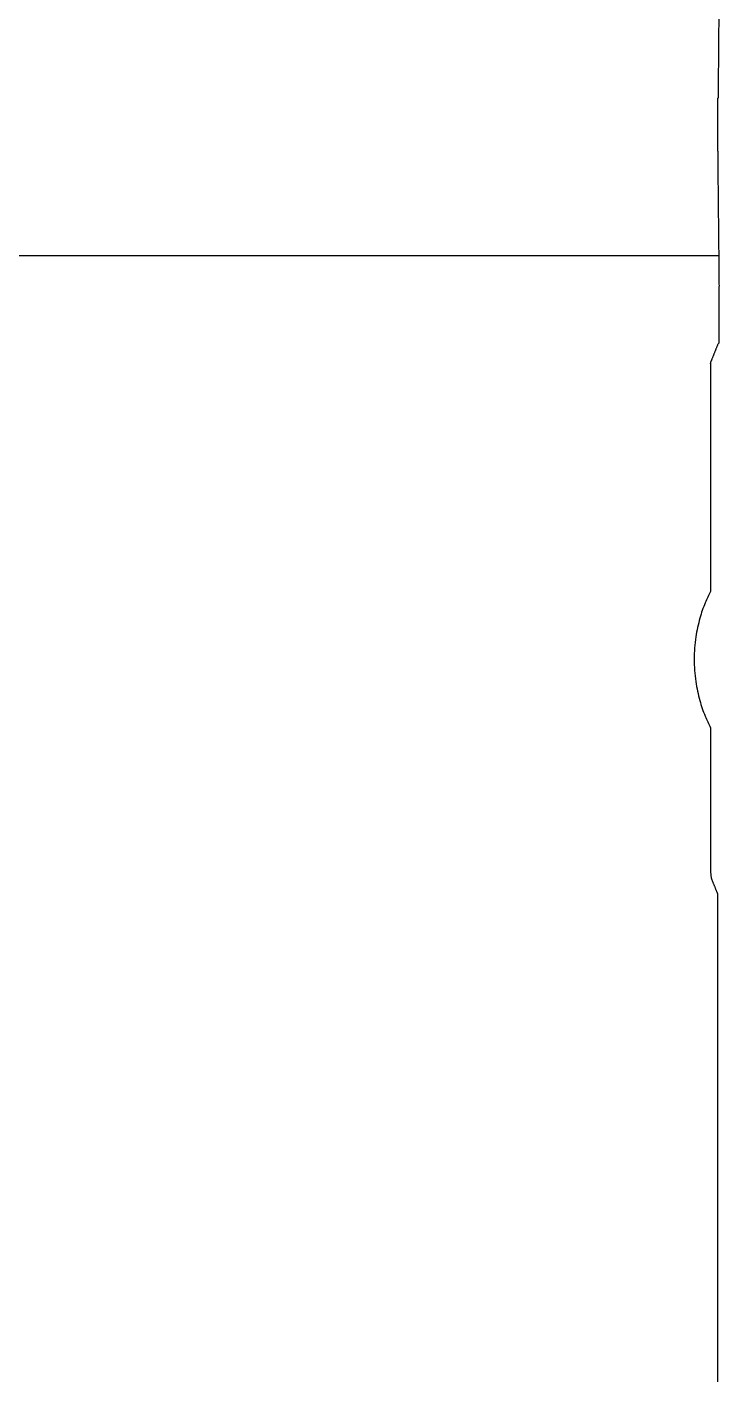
# Model space of a CAD drawing. Header units: inches. Extents: x 5877 to 13759, y 12099 to 29642.
# Drawn here: x 7932.4 to 8019.5, y 21705.1 to 21873.5 of the extents above; entities that cross this region are included whole.
import ezdxf

# ---------------------------------------------------------------- set-up
doc = ezdxf.new("R2010")
doc.units = ezdxf.units.IN
doc.header["$MEASUREMENT"] = 0
doc.layers.add('A-FUR2', color=6, linetype='Continuous')
doc.layers.add('A-PAT', color=8, linetype='Continuous')

msp = doc.modelspace()

# ---------------------------------------------------------------- linework, layer by layer
at = {"layer": 'A-FUR2', "color": 0}
for p, q in [((8017.77, 21830.82), (8017.77, 21802.94)), ((8017.77, 21785.89), (8017.77, 21768.02)), ((8018.63, 21765.15), (8018.63, 21585.42))]:
    msp.add_line(p, q, dxfattribs=at)
for centre, radius, start, end in [((8697.61, 21863.15), 678.89, 173.05905, 179.87565), ((8025.32, 21768.25), 7.55, 181.7884, 188.2976)]:
    msp.add_arc(centre, radius, start, end, dxfattribs=at)
for points, degree in [([(8018.65, 21864.63), (8018.67, 21864.63, 0), (8018.7, 21864.63, 0), (8018.72, 21864.63, 0)], 3), ([(8018.65, 21864.63), (8018.65, 21862.89, 0), (8018.65, 21861.16, 0), (8018.65, 21859.42, 0)], 3), ([(8018.65, 21859.42), (8018.69, 21855.2, 0), (8018.74, 21850.24, 0)], 2), ([(8018.74, 21850.24), (8018.79, 21845.72, 0), (8018.83, 21841.2, 0)], 2), ([(8018.83, 21841.2), (8018.82, 21837.58, 0), (8018.8, 21833.96, 0)], 2), ([(8018.65, 21833.75), (8018.25, 21832.75, 0), (8017.85, 21831.75, 0)], 2), ([(8017.78, 21831.38), (8017.81, 21831.56, 0), (8017.85, 21831.75, 0)], 2), ([(8017.85, 21767.09), (8018.24, 21766.12, 0), (8018.63, 21765.15, 0)], 2)]:
    msp.add_open_spline(points, degree=degree, dxfattribs=at)
for points, knots in [([(8018.65, 21833.75), (8018.68, 21833.8, 0), (8018.71, 21833.87, 0), (8018.77, 21833.93, 0), (8018.8, 21833.96, 0)], [0, 0, 0, 0, 0.2499946, 0.4227644, 0.4227644, 0.4227644, 0.4227644]), ([(8017.78, 21831.38), (8017.78, 21831.37, 0), (8017.77, 21831.35, 0), (8017.77, 21831.22, 0), (8017.77, 21831.04, 0), (8017.77, 21830.89, 0), (8017.77, 21830.82, 0)], [0, 0, 0, 0, 0.250449, 0.499998, 0.749559, 1, 1, 1, 1]), ([(8017.77, 21802.94), (8017.54, 21802.47, 0), (8017.01, 21801.39, 0), (8016.37, 21799.48, 0), (8015.86, 21797.13, 0), (8015.66, 21794.46, 0), (8015.85, 21791.78, 0), (8016.36, 21789.39, 0), (8017, 21787.47, 0), (8017.54, 21786.37, 0), (8017.77, 21785.89, 0)], [0.0036794, 0.0036794, 0.0036794, 0.0036794, 0.0923442, 0.2059908, 0.340952, 0.4972367, 0.6553476, 0.7918397, 0.90672, 0.9963184, 0.9963184, 0.9963184, 0.9963184]), ([(8017.85, 21767.17), (8017.85, 21767.16, 0), (8017.85, 21767.1, 0), (8017.85, 21767.09, 0), (8017.85, 21767.09, 0)], [0.1076272, 0.1076272, 0.1076272, 0.1076272, 0.2298102, 1, 1, 1, 1])]:
    msp.add_open_spline(points, degree=3, knots=knots, dxfattribs=at)
at = {"layer": 'A-PAT', "color": 0}
msp.add_line((7786.13, 21844.95), (8018.79, 21844.95), dxfattribs=at)

doc.saveas('drawing.dxf')
